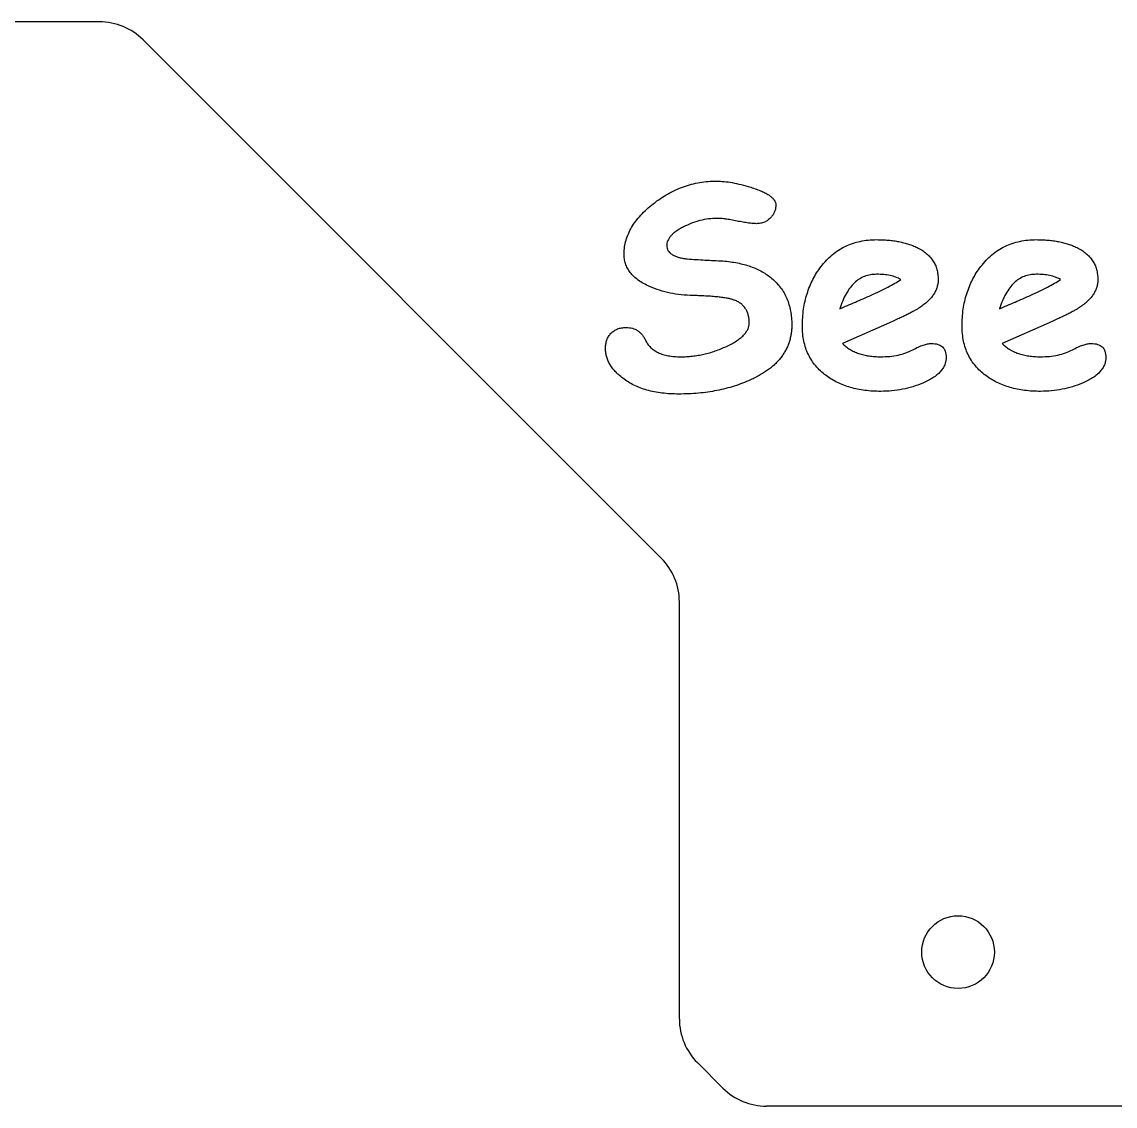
# Model space of a CAD drawing. Header units: millimetres. Extents: x -118 to 25, y -45 to 45.
# Drawn here: x -46.35 to -10.85, y -45 to -9.8 of the extents above; entities that cross this region are included whole.
import ezdxf

# ---------------------------------------------------------------- set-up
doc = ezdxf.new("R2010")
doc.units = ezdxf.units.MM

msp = doc.modelspace()

# ---------------------------------------------------------------- linework, layer by layer
at = {"color": 7, "linetype": 'Continuous', "lineweight": 25}
for p, q in [((-43.828, -9.8), (-102.7, -9.8)), ((-42.414, -10.386), (-25.586, -27.214)), ((-18.176, -19.566), (-19.707, -20.241)), ((-12.99, -19.566), (-14.522, -20.241)), ((-25, -42.172), (-25, -28.628)), ((-24.414, -43.586), (-23.586, -44.414)), ((22.172, -45), (-22.172, -45))]:
    msp.add_line(p, q, dxfattribs=at)
msp.add_circle((-15.95, -40), 1.18, dxfattribs=at)
for centre, start, end in [((-43.828, -11.8), 45, 90), ((-27, -28.628), 0, 45), ((-23, -42.172), 180, 225), ((-22.172, -43), 225, 270)]:
    msp.add_arc(centre, 2, start, end, dxfattribs=at)
for points, knots in [([(-26.793, -17.317), (-26.79, -17.245), (-26.782, -17.099), (-26.732, -16.884), (-26.659, -16.673), (-26.551, -16.469), (-26.417, -16.268), (-26.254, -16.073), (-26.063, -15.882), (-25.846, -15.7), (-25.614, -15.529), (-25.369, -15.381), (-25.121, -15.252), (-24.865, -15.15), (-24.605, -15.067), (-24.337, -15.012), (-24.064, -14.975), (-23.879, -14.971), (-23.786, -14.969)], [0, 0, 0, 0, 0.052362, 0.104823, 0.15814, 0.213235, 0.270508, 0.331522, 0.396164, 0.464941, 0.535228, 0.603612, 0.670593, 0.736329, 0.801849, 0.867146, 0.93317, 1, 1, 1, 1]), ([(-23.786, -14.969), (-23.707, -14.972), (-23.54, -14.977), (-23.276, -15.019), (-22.987, -15.08), (-22.787, -15.138), (-22.683, -15.169)], [0, 0, 0, 0, 0.210358, 0.446848, 0.709613, 1, 1, 1, 1]), ([(-22.683, -15.169), (-22.619, -15.189), (-22.498, -15.227), (-22.333, -15.295), (-22.191, -15.36), (-22.075, -15.432), (-21.984, -15.504), (-21.918, -15.58), (-21.874, -15.66), (-21.87, -15.716), (-21.867, -15.743)], [0, 0, 0, 0, 0.192068, 0.36089, 0.509067, 0.637694, 0.747196, 0.840095, 0.923363, 1, 1, 1, 1]), ([(-21.867, -15.743), (-21.869, -15.781), (-21.872, -15.855), (-21.906, -15.962), (-21.955, -16.064), (-22.004, -16.122), (-22.029, -16.152)], [0, 0, 0, 0, 0.249711, 0.493503, 0.741535, 1, 1, 1, 1]), ([(-23.765, -16.179), (-23.861, -16.183), (-24.052, -16.191), (-24.333, -16.246), (-24.609, -16.331), (-24.782, -16.415), (-24.869, -16.457)], [0, 0, 0, 0, 0.250758, 0.498206, 0.747127, 1, 1, 1, 1]), ([(-22.494, -16.352), (-22.534, -16.351), (-22.622, -16.348), (-22.768, -16.33), (-22.939, -16.303), (-23.127, -16.266), (-23.316, -16.228), (-23.488, -16.201), (-23.635, -16.183), (-23.724, -16.18), (-23.765, -16.179)], [0, 0, 0, 0, 0.092635, 0.206904, 0.342101, 0.49843, 0.654759, 0.790995, 0.905264, 1, 1, 1, 1]), ([(-22.029, -16.152), (-22.061, -16.183), (-22.122, -16.244), (-22.235, -16.306), (-22.36, -16.346), (-22.449, -16.35), (-22.494, -16.352)], [0, 0, 0, 0, 0.251448, 0.492918, 0.739727, 1, 1, 1, 1]), ([(-24.869, -16.457), (-24.912, -16.48), (-24.993, -16.523), (-25.104, -16.595), (-25.196, -16.67), (-25.275, -16.743), (-25.336, -16.821), (-25.378, -16.9), (-25.406, -16.981), (-25.409, -17.036), (-25.411, -17.064)], [0, 0, 0, 0, 0.170049, 0.323279, 0.462957, 0.588342, 0.702326, 0.80643, 0.904548, 1, 1, 1, 1]), ([(-20.4, -17.747), (-20.343, -17.677), (-20.231, -17.54), (-20.04, -17.361), (-19.834, -17.21), (-19.614, -17.084), (-19.379, -16.988), (-19.129, -16.921), (-18.865, -16.877), (-18.684, -16.873), (-18.592, -16.87)], [0, 0, 0, 0, 0.129413, 0.253913, 0.375172, 0.495715, 0.616712, 0.740084, 0.8672, 1, 1, 1, 1]), ([(-18.592, -16.87), (-18.527, -16.871), (-18.401, -16.873), (-18.216, -16.886), (-18.039, -16.903), (-17.871, -16.933), (-17.71, -16.966), (-17.559, -17.012), (-17.416, -17.062), (-17.325, -17.104), (-17.28, -17.124)], [0, 0, 0, 0, 0.143415, 0.281079, 0.413179, 0.539282, 0.661416, 0.77849, 0.890455, 1, 1, 1, 1]), ([(-15.214, -17.747), (-15.157, -17.677), (-15.045, -17.54), (-14.855, -17.361), (-14.649, -17.21), (-14.429, -17.084), (-14.194, -16.988), (-13.943, -16.921), (-13.68, -16.877), (-13.499, -16.873), (-13.406, -16.87)], [0, 0, 0, 0, 0.129413, 0.253913, 0.375172, 0.495715, 0.616712, 0.740084, 0.8672, 1, 1, 1, 1]), ([(-13.406, -16.87), (-13.342, -16.871), (-13.216, -16.873), (-13.031, -16.886), (-12.854, -16.903), (-12.686, -16.933), (-12.525, -16.966), (-12.374, -17.012), (-12.23, -17.062), (-12.14, -17.104), (-12.095, -17.124)], [0, 0, 0, 0, 0.143415, 0.281079, 0.413179, 0.539282, 0.661416, 0.77849, 0.890455, 1, 1, 1, 1]), ([(-25.966, -18.392), (-26.032, -18.361), (-26.16, -18.301), (-26.331, -18.19), (-26.478, -18.072), (-26.595, -17.941), (-26.688, -17.8), (-26.752, -17.648), (-26.79, -17.486), (-26.792, -17.374), (-26.793, -17.317)], [0, 0, 0, 0, 0.1523964, 0.2922422, 0.4215839, 0.541915, 0.6566317, 0.7691699, 0.8821833, 1, 1, 1, 1]), ([(-25.411, -17.064), (-25.408, -17.091), (-25.404, -17.145), (-25.371, -17.222), (-25.317, -17.29), (-25.243, -17.349), (-25.147, -17.399), (-25.032, -17.442), (-24.897, -17.475), (-24.799, -17.49), (-24.748, -17.498)], [0, 0, 0, 0, 0.0946147, 0.1877983, 0.2847218, 0.3936001, 0.5159802, 0.6579453, 0.8175478, 1, 1, 1, 1]), ([(-17.28, -17.124), (-17.226, -17.153), (-17.121, -17.208), (-16.98, -17.31), (-16.862, -17.424), (-16.765, -17.55), (-16.687, -17.686), (-16.635, -17.837), (-16.601, -17.997), (-16.598, -18.109), (-16.596, -18.165)], [0, 0, 0, 0, 0.139049, 0.269245, 0.39282, 0.511569, 0.628685, 0.747943, 0.870989, 1, 1, 1, 1]), ([(-12.095, -17.124), (-12.041, -17.153), (-11.936, -17.208), (-11.795, -17.31), (-11.676, -17.424), (-11.58, -17.55), (-11.501, -17.686), (-11.45, -17.837), (-11.416, -17.997), (-11.412, -18.109), (-11.411, -18.165)], [0, 0, 0, 0, 0.139049, 0.269245, 0.39282, 0.511569, 0.628685, 0.747943, 0.870989, 1, 1, 1, 1]), ([(-24.748, -17.498), (-24.554, -17.509), (-24.168, -17.531), (-23.782, -17.552), (-23.589, -17.562)], [0, 0, 0, 0, 0.501194, 1, 1, 1, 1]), ([(-23.589, -17.562), (-23.507, -17.569), (-23.347, -17.584), (-23.114, -17.624), (-22.894, -17.674), (-22.688, -17.739), (-22.494, -17.816), (-22.314, -17.907), (-22.146, -18.01), (-22.044, -18.091), (-21.994, -18.13)], [0, 0, 0, 0, 0.143626, 0.280532, 0.411135, 0.536994, 0.657092, 0.773979, 0.888543, 1, 1, 1, 1]), ([(-21.003, -19.679), (-21.001, -19.586), (-20.998, -19.402), (-20.969, -19.132), (-20.922, -18.873), (-20.856, -18.625), (-20.771, -18.388), (-20.667, -18.162), (-20.545, -17.947), (-20.448, -17.813), (-20.4, -17.747)], [0, 0, 0, 0, 0.135663, 0.267384, 0.394573, 0.518662, 0.640489, 0.760073, 0.88007, 1, 1, 1, 1]), ([(-15.818, -19.679), (-15.816, -19.586), (-15.813, -19.402), (-15.784, -19.132), (-15.737, -18.873), (-15.671, -18.625), (-15.585, -18.388), (-15.482, -18.162), (-15.36, -17.947), (-15.263, -17.813), (-15.214, -17.747)], [0, 0, 0, 0, 0.135663, 0.267384, 0.394573, 0.518662, 0.640489, 0.760073, 0.88007, 1, 1, 1, 1]), ([(-18.596, -17.994), (-18.663, -17.997), (-18.796, -18.003), (-18.988, -18.058), (-19.164, -18.147), (-19.323, -18.274), (-19.466, -18.434), (-19.59, -18.631), (-19.705, -18.86), (-19.763, -19.029), (-19.793, -19.117)], [0, 0, 0, 0, 0.114906, 0.225085, 0.334646, 0.447166, 0.567143, 0.697328, 0.841359, 1, 1, 1, 1]), ([(-17.806, -18.165), (-17.859, -18.138), (-17.97, -18.082), (-18.16, -18.032), (-18.37, -17.999), (-18.518, -17.996), (-18.596, -17.994)], [0, 0, 0, 0, 0.2204514, 0.4559697, 0.715304, 1, 1, 1, 1]), ([(-13.41, -17.994), (-13.478, -17.997), (-13.611, -18.003), (-13.803, -18.058), (-13.979, -18.147), (-14.137, -18.274), (-14.28, -18.434), (-14.405, -18.631), (-14.52, -18.86), (-14.578, -19.029), (-14.608, -19.117)], [0, 0, 0, 0, 0.1149064, 0.2250851, 0.3346463, 0.4471658, 0.5671432, 0.6973278, 0.8413591, 1, 1, 1, 1]), ([(-12.62, -18.165), (-12.674, -18.138), (-12.785, -18.082), (-12.975, -18.032), (-13.185, -17.999), (-13.333, -17.996), (-13.41, -17.994)], [0, 0, 0, 0, 0.220451, 0.45597, 0.715304, 1, 1, 1, 1]), ([(-24.556, -18.685), (-24.683, -18.68), (-24.934, -18.669), (-25.297, -18.609), (-25.643, -18.522), (-25.859, -18.435), (-25.966, -18.392)], [0, 0, 0, 0, 0.2643194, 0.5182394, 0.7619547, 1, 1, 1, 1]), ([(-21.994, -18.13), (-21.943, -18.177), (-21.84, -18.269), (-21.709, -18.427), (-21.598, -18.598), (-21.505, -18.781), (-21.435, -18.978), (-21.386, -19.188), (-21.353, -19.411), (-21.35, -19.564), (-21.349, -19.643)], [0, 0, 0, 0, 0.122463, 0.242547, 0.361268, 0.48131, 0.603642, 0.730193, 0.861707, 1, 1, 1, 1]), ([(-18.776, -18.677), (-18.68, -18.633), (-18.495, -18.548), (-18.238, -18.417), (-18.009, -18.293), (-17.87, -18.206), (-17.806, -18.165)], [0, 0, 0, 0, 0.290377, 0.553719, 0.790851, 1, 1, 1, 1]), ([(-16.596, -18.165), (-16.597, -18.207), (-16.6, -18.289), (-16.629, -18.409), (-16.672, -18.527), (-16.733, -18.64), (-16.815, -18.748), (-16.911, -18.854), (-17.025, -18.956), (-17.111, -19.018), (-17.155, -19.05)], [0, 0, 0, 0, 0.112941, 0.225909, 0.339547, 0.456471, 0.579574, 0.710197, 0.849656, 1, 1, 1, 1]), ([(-13.591, -18.677), (-13.495, -18.633), (-13.31, -18.548), (-13.052, -18.417), (-12.824, -18.293), (-12.685, -18.206), (-12.62, -18.165)], [0, 0, 0, 0, 0.290377, 0.553719, 0.790851, 1, 1, 1, 1]), ([(-11.411, -18.165), (-11.412, -18.207), (-11.415, -18.289), (-11.443, -18.409), (-11.487, -18.527), (-11.548, -18.64), (-11.629, -18.748), (-11.726, -18.854), (-11.84, -18.956), (-11.925, -19.018), (-11.97, -19.05)], [0, 0, 0, 0, 0.112941, 0.225909, 0.339547, 0.456471, 0.579574, 0.710197, 0.849656, 1, 1, 1, 1]), ([(-23.204, -18.838), (-23.235, -18.827), (-23.304, -18.803), (-23.421, -18.778), (-23.559, -18.753), (-23.717, -18.734), (-23.897, -18.716), (-24.098, -18.702), (-24.32, -18.691), (-24.475, -18.687), (-24.556, -18.685)], [0, 0, 0, 0, 0.072893, 0.160244, 0.262712, 0.379407, 0.511612, 0.659419, 0.821857, 1, 1, 1, 1]), ([(-19.793, -19.117), (-19.624, -19.043), (-19.285, -18.896), (-18.946, -18.75), (-18.776, -18.677)], [0, 0, 0, 0, 0.501043, 1, 1, 1, 1]), ([(-14.608, -19.117), (-14.438, -19.043), (-14.1, -18.896), (-13.761, -18.75), (-13.591, -18.677)], [0, 0, 0, 0, 0.501043, 1, 1, 1, 1]), ([(-22.732, -19.581), (-22.732, -19.535), (-22.734, -19.449), (-22.758, -19.325), (-22.794, -19.212), (-22.845, -19.111), (-22.914, -19.023), (-22.997, -18.948), (-23.094, -18.883), (-23.167, -18.853), (-23.204, -18.838)], [0, 0, 0, 0, 0.143049, 0.27531, 0.398652, 0.517501, 0.633534, 0.749822, 0.871472, 1, 1, 1, 1]), ([(-17.155, -19.05), (-17.178, -19.066), (-17.23, -19.101), (-17.319, -19.151), (-17.422, -19.209), (-17.542, -19.27), (-17.677, -19.338), (-17.829, -19.409), (-17.997, -19.486), (-18.114, -19.538), (-18.176, -19.566)], [0, 0, 0, 0, 0.074901, 0.163693, 0.266095, 0.384242, 0.516091, 0.66328, 0.824222, 1, 1, 1, 1]), ([(-11.97, -19.05), (-11.993, -19.066), (-12.045, -19.101), (-12.133, -19.151), (-12.236, -19.209), (-12.356, -19.27), (-12.492, -19.338), (-12.644, -19.409), (-12.812, -19.486), (-12.929, -19.538), (-12.99, -19.566)], [0, 0, 0, 0, 0.074901, 0.163693, 0.266095, 0.384242, 0.516091, 0.66328, 0.824222, 1, 1, 1, 1]), ([(-27.398, -20.385), (-27.396, -20.34), (-27.393, -20.251), (-27.358, -20.123), (-27.302, -20.008), (-27.223, -19.908), (-27.124, -19.825), (-27.006, -19.764), (-26.87, -19.729), (-26.775, -19.725), (-26.724, -19.722)], [0, 0, 0, 0, 0.128605, 0.250844, 0.368352, 0.487697, 0.60845, 0.729943, 0.858641, 1, 1, 1, 1]), ([(-26.724, -19.722), (-26.69, -19.724), (-26.623, -19.726), (-26.527, -19.745), (-26.437, -19.777), (-26.355, -19.822), (-26.281, -19.881), (-26.212, -19.95), (-26.151, -20.033), (-26.119, -20.096), (-26.102, -20.129)], [0, 0, 0, 0, 0.130418, 0.254334, 0.372398, 0.489652, 0.609196, 0.731493, 0.861291, 1, 1, 1, 1]), ([(-23.474, -20.337), (-23.416, -20.308), (-23.305, -20.254), (-23.153, -20.165), (-23.024, -20.075), (-22.919, -19.981), (-22.835, -19.885), (-22.775, -19.786), (-22.739, -19.684), (-22.734, -19.615), (-22.732, -19.581)], [0, 0, 0, 0, 0.175038, 0.332565, 0.472442, 0.599438, 0.711156, 0.813819, 0.908467, 1, 1, 1, 1]), ([(-21.349, -19.643), (-21.35, -19.691), (-21.352, -19.786), (-21.366, -19.927), (-21.395, -20.063), (-21.43, -20.195), (-21.478, -20.322), (-21.535, -20.445), (-21.605, -20.562), (-21.683, -20.676), (-21.772, -20.785), (-21.871, -20.891), (-21.981, -20.991), (-22.101, -21.087), (-22.233, -21.178), (-22.375, -21.264), (-22.526, -21.347), (-22.633, -21.397), (-22.687, -21.422)], [0, 0, 0, 0, 0.061033, 0.120643, 0.178772, 0.236713, 0.293887, 0.350498, 0.40798, 0.466165, 0.525721, 0.586615, 0.649152, 0.714046, 0.781244, 0.851335, 0.92403, 1, 1, 1, 1]), ([(-20.236, -21.282), (-20.297, -21.233), (-20.417, -21.138), (-20.574, -20.972), (-20.707, -20.793), (-20.816, -20.598), (-20.9, -20.389), (-20.959, -20.165), (-20.997, -19.927), (-21.001, -19.763), (-21.003, -19.679)], [0, 0, 0, 0, 0.126588, 0.24857, 0.368704, 0.488439, 0.609749, 0.734533, 0.863925, 1, 1, 1, 1]), ([(-15.051, -21.282), (-15.112, -21.233), (-15.232, -21.138), (-15.388, -20.972), (-15.522, -20.793), (-15.631, -20.598), (-15.715, -20.389), (-15.774, -20.165), (-15.812, -19.927), (-15.816, -19.763), (-15.818, -19.679)], [0, 0, 0, 0, 0.126588, 0.24857, 0.368704, 0.488439, 0.609749, 0.734533, 0.863925, 1, 1, 1, 1]), ([(-26.102, -20.129), (-26.079, -20.172), (-26.034, -20.259), (-25.936, -20.37), (-25.822, -20.466), (-25.686, -20.541), (-25.531, -20.601), (-25.356, -20.643), (-25.162, -20.669), (-25.025, -20.672), (-24.954, -20.673)], [0, 0, 0, 0, 0.108858, 0.217122, 0.326921, 0.441136, 0.562906, 0.696369, 0.841227, 1, 1, 1, 1]), ([(-26.838, -21.37), (-26.882, -21.334), (-26.968, -21.264), (-27.084, -21.153), (-27.18, -21.034), (-27.26, -20.913), (-27.323, -20.787), (-27.365, -20.657), (-27.395, -20.523), (-27.397, -20.431), (-27.398, -20.385)], [0, 0, 0, 0, 0.145115, 0.281537, 0.410486, 0.532472, 0.651615, 0.767816, 0.88267, 1, 1, 1, 1]), ([(-24.954, -20.673), (-24.891, -20.672), (-24.764, -20.67), (-24.575, -20.653), (-24.388, -20.627), (-24.202, -20.591), (-24.017, -20.543), (-23.834, -20.486), (-23.652, -20.416), (-23.534, -20.363), (-23.474, -20.337)], [0, 0, 0, 0, 0.124495, 0.248511, 0.371457, 0.495564, 0.619507, 0.745396, 0.871939, 1, 1, 1, 1]), ([(-19.707, -20.241), (-19.669, -20.276), (-19.593, -20.345), (-19.465, -20.433), (-19.326, -20.508), (-19.175, -20.568), (-19.012, -20.615), (-18.839, -20.649), (-18.654, -20.669), (-18.527, -20.672), (-18.462, -20.673)], [0, 0, 0, 0, 0.113952, 0.228079, 0.343803, 0.463412, 0.58824, 0.718478, 0.855114, 1, 1, 1, 1]), ([(-18.462, -20.673), (-18.363, -20.67), (-18.173, -20.665), (-17.899, -20.622), (-17.648, -20.553), (-17.496, -20.48), (-17.422, -20.445)], [0, 0, 0, 0, 0.275514, 0.53105, 0.77164, 1, 1, 1, 1]), ([(-17.422, -20.445), (-17.362, -20.414), (-17.251, -20.356), (-17.088, -20.294), (-16.946, -20.249), (-16.855, -20.243), (-16.813, -20.241)], [0, 0, 0, 0, 0.311439, 0.580145, 0.807265, 1, 1, 1, 1]), ([(-16.813, -20.241), (-16.776, -20.242), (-16.705, -20.244), (-16.607, -20.266), (-16.523, -20.3), (-16.453, -20.351), (-16.401, -20.417), (-16.362, -20.496), (-16.341, -20.59), (-16.338, -20.658), (-16.336, -20.693)], [0, 0, 0, 0, 0.149156, 0.279711, 0.398658, 0.510235, 0.618653, 0.732571, 0.857881, 1, 1, 1, 1]), ([(-14.522, -20.241), (-14.484, -20.276), (-14.408, -20.345), (-14.279, -20.433), (-14.141, -20.508), (-13.99, -20.568), (-13.827, -20.615), (-13.654, -20.649), (-13.469, -20.669), (-13.342, -20.672), (-13.277, -20.673)], [0, 0, 0, 0, 0.113952, 0.228079, 0.343803, 0.463412, 0.58824, 0.718478, 0.855114, 1, 1, 1, 1]), ([(-13.277, -20.673), (-13.178, -20.67), (-12.988, -20.665), (-12.714, -20.622), (-12.462, -20.553), (-12.311, -20.48), (-12.237, -20.445)], [0, 0, 0, 0, 0.275514, 0.53105, 0.77164, 1, 1, 1, 1]), ([(-12.237, -20.445), (-12.177, -20.414), (-12.066, -20.356), (-11.903, -20.294), (-11.76, -20.249), (-11.67, -20.243), (-11.628, -20.241)], [0, 0, 0, 0, 0.311439, 0.580145, 0.807265, 1, 1, 1, 1]), ([(-11.628, -20.241), (-11.59, -20.242), (-11.52, -20.244), (-11.422, -20.266), (-11.338, -20.3), (-11.268, -20.351), (-11.216, -20.417), (-11.177, -20.496), (-11.156, -20.59), (-11.153, -20.658), (-11.151, -20.693)], [0, 0, 0, 0, 0.1491561, 0.2797105, 0.3986579, 0.5102352, 0.6186531, 0.7325707, 0.8578809, 1, 1, 1, 1]), ([(-16.336, -20.693), (-16.339, -20.735), (-16.344, -20.819), (-16.381, -20.94), (-16.441, -21.055), (-16.527, -21.163), (-16.635, -21.265), (-16.768, -21.361), (-16.924, -21.449), (-17.038, -21.501), (-17.098, -21.528)], [0, 0, 0, 0, 0.105217, 0.20855, 0.315334, 0.428423, 0.551091, 0.686459, 0.835773, 1, 1, 1, 1]), ([(-11.151, -20.693), (-11.154, -20.735), (-11.158, -20.819), (-11.195, -20.94), (-11.256, -21.055), (-11.342, -21.163), (-11.45, -21.265), (-11.582, -21.361), (-11.739, -21.449), (-11.853, -21.501), (-11.913, -21.528)], [0, 0, 0, 0, 0.105217, 0.20855, 0.315334, 0.428423, 0.551091, 0.686459, 0.835773, 1, 1, 1, 1]), ([(-18.454, -21.796), (-18.543, -21.795), (-18.716, -21.792), (-18.971, -21.767), (-19.213, -21.727), (-19.443, -21.672), (-19.66, -21.599), (-19.865, -21.511), (-20.058, -21.406), (-20.177, -21.323), (-20.236, -21.282)], [0, 0, 0, 0, 0.1410209, 0.276152, 0.4060146, 0.5304435, 0.6519476, 0.7695745, 0.885496, 1, 1, 1, 1]), ([(-13.269, -21.796), (-13.357, -21.795), (-13.531, -21.792), (-13.786, -21.767), (-14.027, -21.727), (-14.258, -21.672), (-14.475, -21.599), (-14.68, -21.511), (-14.873, -21.406), (-14.992, -21.323), (-15.051, -21.282)], [0, 0, 0, 0, 0.1410209, 0.276152, 0.4060146, 0.5304435, 0.6519476, 0.7695745, 0.885496, 1, 1, 1, 1]), ([(-25.018, -21.883), (-25.111, -21.881), (-25.294, -21.879), (-25.56, -21.853), (-25.812, -21.816), (-26.048, -21.758), (-26.269, -21.688), (-26.474, -21.597), (-26.665, -21.495), (-26.781, -21.411), (-26.838, -21.37)], [0, 0, 0, 0, 0.145939, 0.2846781, 0.416703, 0.5422405, 0.6624499, 0.7780261, 0.8900844, 1, 1, 1, 1]), ([(-22.687, -21.422), (-22.773, -21.46), (-22.946, -21.534), (-23.216, -21.626), (-23.494, -21.706), (-23.781, -21.771), (-24.077, -21.821), (-24.383, -21.857), (-24.697, -21.879), (-24.91, -21.882), (-25.018, -21.883)], [0, 0, 0, 0, 0.117343, 0.236165, 0.357053, 0.479679, 0.604979, 0.733383, 0.865139, 1, 1, 1, 1]), ([(-17.098, -21.528), (-17.205, -21.569), (-17.42, -21.652), (-17.756, -21.734), (-18.101, -21.788), (-18.336, -21.794), (-18.454, -21.796)], [0, 0, 0, 0, 0.247838, 0.495075, 0.745373, 1, 1, 1, 1]), ([(-11.913, -21.528), (-12.02, -21.569), (-12.234, -21.652), (-12.571, -21.734), (-12.916, -21.788), (-13.15, -21.794), (-13.269, -21.796)], [0, 0, 0, 0, 0.247838, 0.495075, 0.745373, 1, 1, 1, 1])]:
    msp.add_open_spline(points, degree=3, knots=knots, dxfattribs=at)

doc.saveas('drawing.dxf')
